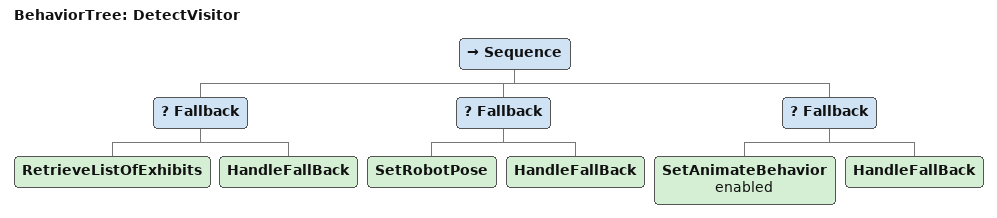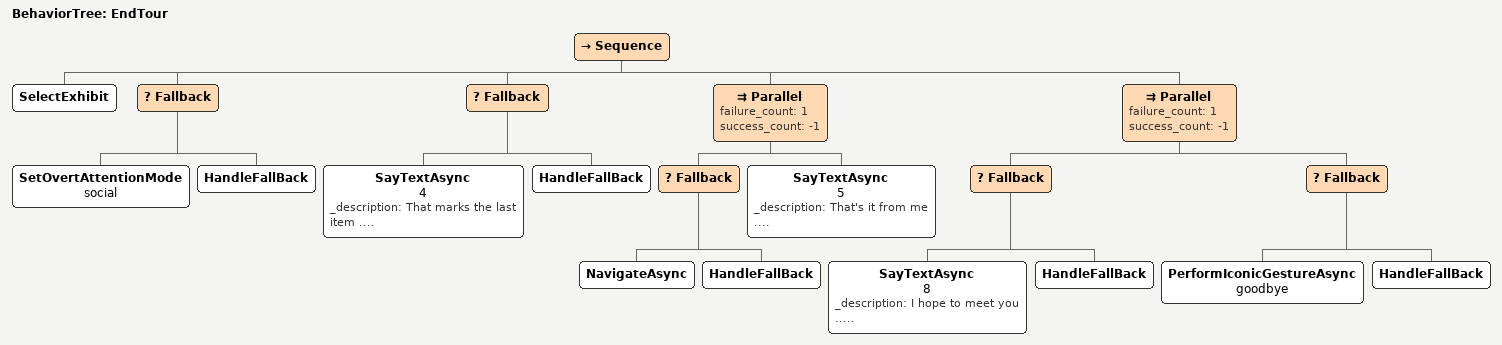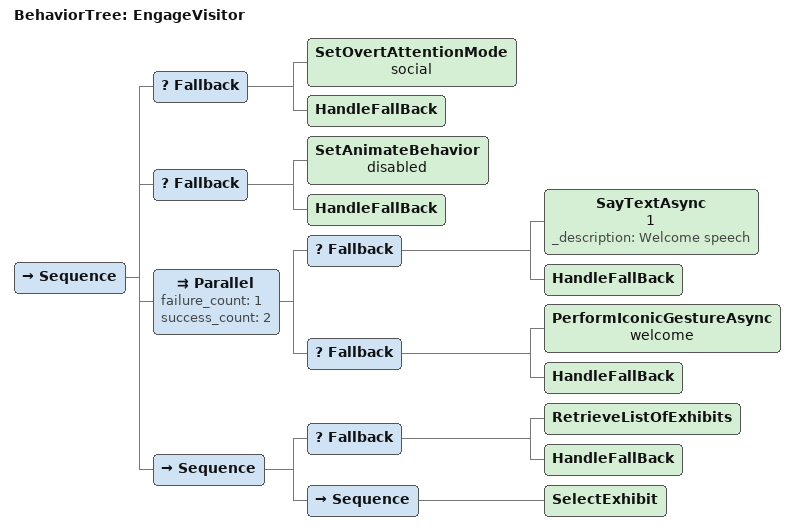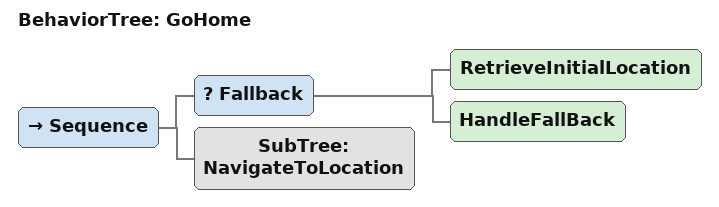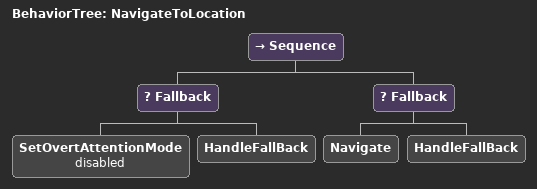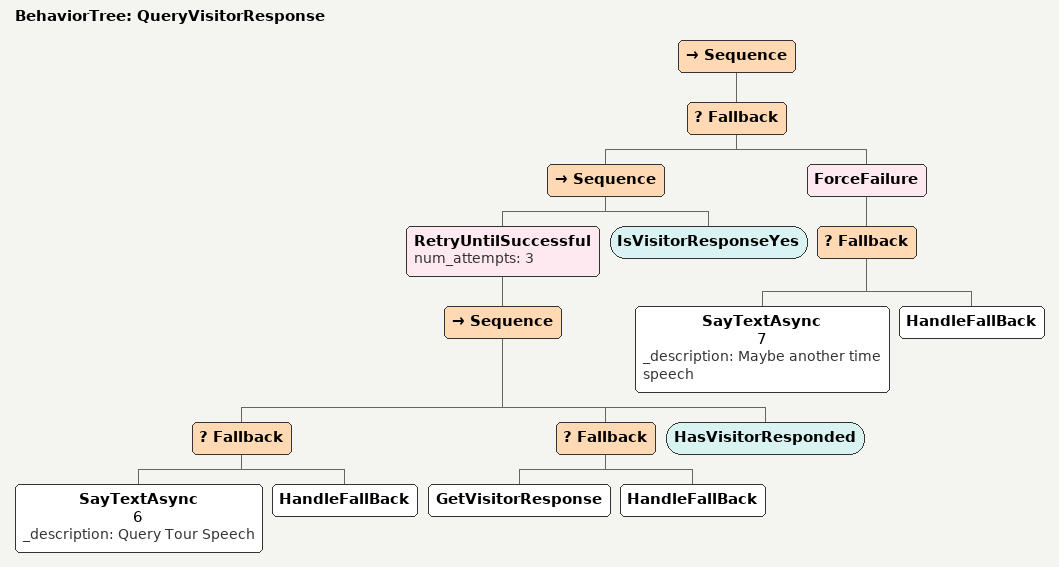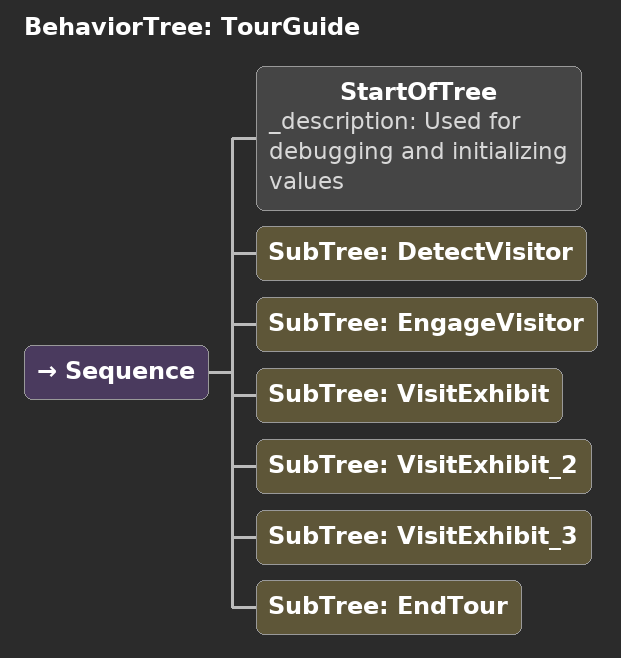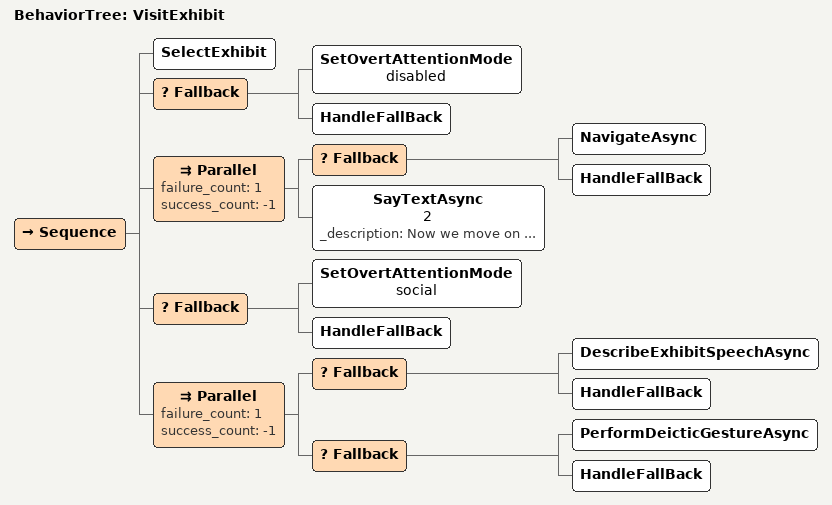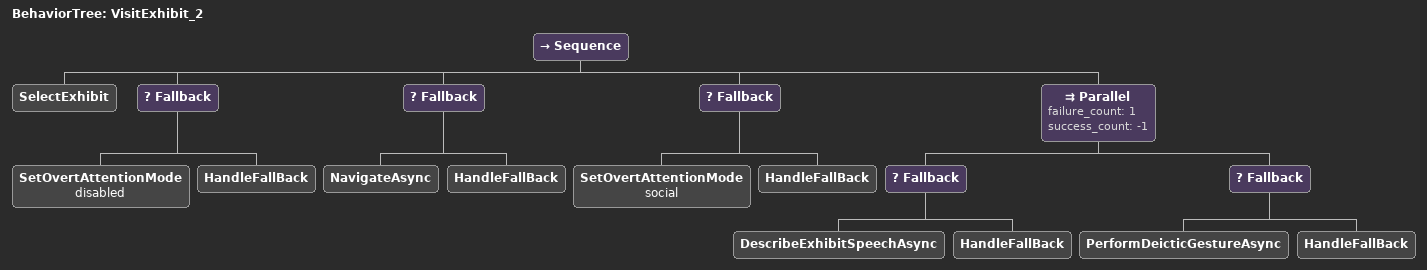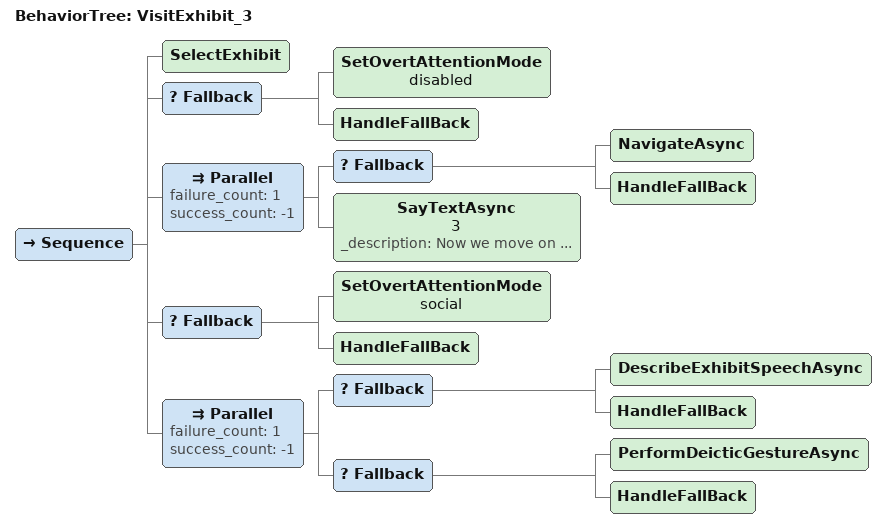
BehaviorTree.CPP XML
<?xml version="1.0" encoding="UTF-8"?>
<root BTCPP_format="4"
      main_tree_to_execute="TourGuide">
  <BehaviorTree ID="DetectVisitor">
    <Sequence>
      <Fallback>
        <RetrieveListOfExhibits/>
        <HandleFallBack/>
      </Fallback>
      <Fallback>
        <SetRobotPose/>
        <HandleFallBack/>
      </Fallback>
      <Fallback>
        <SetAnimateBehavior name="enabled"/>
        <HandleFallBack/>
      </Fallback>
    </Sequence>
  </BehaviorTree>

  <BehaviorTree ID="EndTour">
    <Sequence>
      <SelectExhibit/>
      <Fallback>
        <SetOvertAttentionMode name="social"/>
        <HandleFallBack/>
      </Fallback>
      <Fallback>
        <SayTextAsync name="4"
                      _description="That marks the last item ...."/>
        <HandleFallBack/>
      </Fallback>
      <Parallel failure_count="1"
                success_count="-1">
        <Fallback>
          <NavigateAsync/>
          <HandleFallBack/>
        </Fallback>
        <SayTextAsync name="5"
                      _description="That&apos;s it from me ...."/>
      </Parallel>
      <Parallel failure_count="1"
                success_count="-1">
        <Fallback>
          <SayTextAsync name="8"
                        _description="I hope to meet you ....."/>
          <HandleFallBack/>
        </Fallback>
        <Fallback>
          <PerformIconicGestureAsync name="goodbye"/>
          <HandleFallBack/>
        </Fallback>
      </Parallel>
    </Sequence>
  </BehaviorTree>

  <BehaviorTree ID="EngageVisitor">
    <Sequence>
      <Fallback>
        <SetOvertAttentionMode name="social"/>
        <HandleFallBack/>
      </Fallback>
      <Fallback>
        <SetAnimateBehavior name="disabled"/>
        <HandleFallBack/>
      </Fallback>
      <Parallel failure_count="1"
                success_count="2">
        <Fallback>
          <SayTextAsync name="1"
                        _description="Welcome speech"/>
          <HandleFallBack/>
        </Fallback>
        <Fallback>
          <PerformIconicGestureAsync name="welcome"/>
          <HandleFallBack/>
        </Fallback>
      </Parallel>
      <Sequence>
        <Fallback>
          <RetrieveListOfExhibits/>
          <HandleFallBack/>
        </Fallback>
        <Sequence>
          <SelectExhibit/>
        </Sequence>
      </Sequence>
    </Sequence>
  </BehaviorTree>

  <BehaviorTree ID="GoHome">
    <Sequence>
      <Fallback>
        <RetrieveInitialLocation/>
        <HandleFallBack/>
      </Fallback>
      <SubTree ID="NavigateToLocation"/>
    </Sequence>
  </BehaviorTree>

  <BehaviorTree ID="NavigateToLocation">
    <Sequence>
      <Fallback>
        <SetOvertAttentionMode name="disabled"/>
        <HandleFallBack/>
      </Fallback>
      <Fallback>
        <Navigate/>
        <HandleFallBack/>
      </Fallback>
    </Sequence>
  </BehaviorTree>

  <BehaviorTree ID="QueryVisitorResponse">
    <Sequence>
      <Fallback>
        <Sequence>
          <RetryUntilSuccessful num_attempts="3">
            <Sequence>
              <Fallback>
                <SayTextAsync name="6"
                              _description="Query Tour Speech"/>
                <HandleFallBack/>
              </Fallback>
              <Fallback>
                    <GetVisitorResponse/>
                    <HandleFallBack/>
                </Fallback>
              <HasVisitorResponded/>
            </Sequence>
          </RetryUntilSuccessful>
          <IsVisitorResponseYes/>
        </Sequence>
        <ForceFailure>
          <Fallback>
            <SayTextAsync name="7"
                          _description="Maybe another time speech"/>
            <HandleFallBack/>
          </Fallback>
        </ForceFailure>
      </Fallback>
    </Sequence>
  </BehaviorTree>

  <BehaviorTree ID="TourGuide">
    <Sequence>
      <StartOfTree _description="Used for debugging and initializing values"/>
      <SubTree ID="DetectVisitor"/>
      <SubTree ID="EngageVisitor"/>
      <SubTree ID="VisitExhibit"/>
      <SubTree ID="VisitExhibit_2"/>
      <SubTree ID="VisitExhibit_3"/>
      <SubTree ID="EndTour"/>
    </Sequence>
  </BehaviorTree>

  <BehaviorTree ID="VisitExhibit">
    <Sequence>
      <SelectExhibit/>
      <Fallback>
        <SetOvertAttentionMode name="disabled"/>
        <HandleFallBack/>
      </Fallback>
      <Parallel failure_count="1"
                success_count="-1">
        <Fallback>
          <NavigateAsync/>
          <HandleFallBack/>
        </Fallback>
        <SayTextAsync name="2"
                      _description="Now we move on ..."/>
      </Parallel>
      <Fallback>
        <SetOvertAttentionMode name="social"/>
        <HandleFallBack/>
      </Fallback>
      <Parallel failure_count="1"
                success_count="-1">
        <Fallback>
          <DescribeExhibitSpeechAsync/>
          <HandleFallBack/>
        </Fallback>
        <Fallback>
          <PerformDeicticGestureAsync/>
          <HandleFallBack/>
        </Fallback>
      </Parallel>
    </Sequence>
  </BehaviorTree>
  <BehaviorTree ID="VisitExhibit_2">
    <Sequence>
      <SelectExhibit/>
      <Fallback>
        <SetOvertAttentionMode name="disabled"/>
        <HandleFallBack/>
      </Fallback>
      <Fallback>
          <NavigateAsync/>
          <HandleFallBack/>
        </Fallback>
      <Fallback>
        <SetOvertAttentionMode name="social"/>
        <HandleFallBack/>
      </Fallback>
      <Parallel failure_count="1"
                success_count="-1">
        <Fallback>
          <DescribeExhibitSpeechAsync/>
          <HandleFallBack/>
        </Fallback>
        <Fallback>
          <PerformDeicticGestureAsync/>
          <HandleFallBack/>
        </Fallback>
      </Parallel>
    </Sequence>
  </BehaviorTree>

  <BehaviorTree ID="VisitExhibit_3">
    <Sequence>
      <SelectExhibit/>
      <Fallback>
        <SetOvertAttentionMode name="disabled"/>
        <HandleFallBack/>
      </Fallback>
      <Parallel failure_count="1"
                success_count="-1">
        <Fallback>
          <NavigateAsync/>
          <HandleFallBack/>
        </Fallback>
        <SayTextAsync name="3"
                      _description="Now we move on ..."/>
      </Parallel>
      <Fallback>
        <SetOvertAttentionMode name="social"/>
        <HandleFallBack/>
      </Fallback>
      <Parallel failure_count="1"
                success_count="-1">
        <Fallback>
          <DescribeExhibitSpeechAsync/>
          <HandleFallBack/>
        </Fallback>
        <Fallback>
          <PerformDeicticGestureAsync/>
          <HandleFallBack/>
        </Fallback>
      </Parallel>
    </Sequence>
  </BehaviorTree>

</root>
